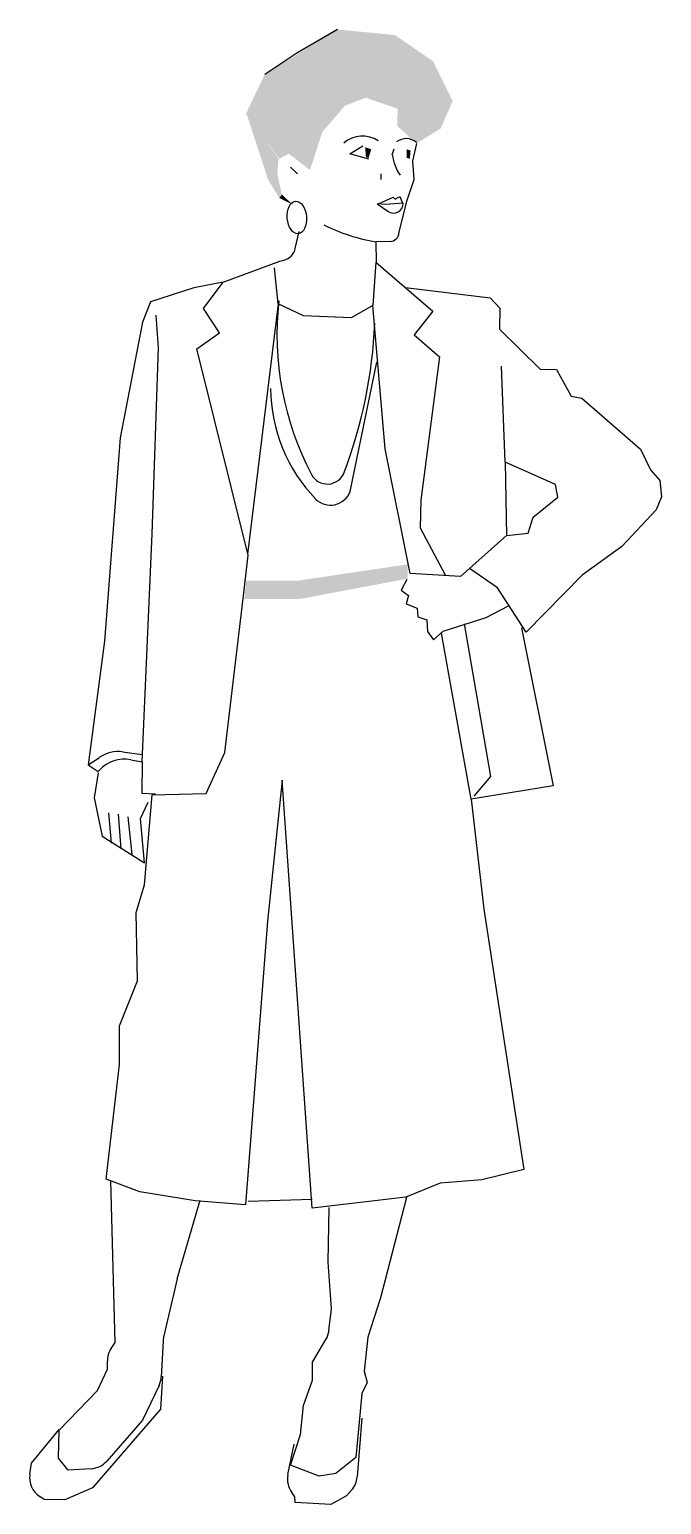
# Model space of a CAD drawing. Extents: x 10.11 to 10.84, y 6.52 to 8.22.
import ezdxf

# ---------------------------------------------------------------- set-up
doc = ezdxf.new("R2010")
doc.units = 0
doc.header["$LTSCALE"] = 25
doc.layers.get('0').update_dxf_attribs({"linetype": 'CONTINUOUS'})

# ---------------------------------------------------------------- blocks, each defined once
blk = doc.blocks.new('ELLIPSE')
blk.add_circle((0.5, 0.5), 0.5)

msp = doc.modelspace()

# ---------------------------------------------------------------- linework, layer by layer
for p, q in [((10.4626, 8.2218), (10.4154, 8.1946)), ((10.4154, 8.1946), (10.3785, 8.1698)), ((10.477, 8.0783), (10.492, 8.0872)), ((10.4988, 8.072), (10.477, 8.0783)), ((10.5278, 8.0834), (10.5254, 8.0765)), ((10.5537, 8.0901), (10.5491, 8.0701)), ((10.4083, 8.0629), (10.4163, 8.0549)), ((10.5491, 8.0701), (10.5507, 8.0481)), ((10.5125, 8.0549), (10.5125, 8.0484)), ((10.5507, 8.0481), (10.5424, 8.0232)), ((10.51, 8.0203), (10.527, 8.028)), ((10.527, 8.028), (10.5293, 8.0256)), ((10.5293, 8.0256), (10.5347, 8.0287)), ((10.5347, 8.0287), (10.5378, 8.021)), ((10.5083, 8.0202), (10.5209, 8.012)), ((10.518, 8.0198), (10.5083, 8.0202)), ((10.5384, 8.021), (10.518, 8.0198)), ((10.5424, 8.0232), (10.5336, 7.9882)), ((10.4138, 7.9687), (10.4184, 7.9886)), ((10.5234, 7.9769), (10.5069, 7.9765)), ((10.5069, 7.9765), (10.5071, 7.9525)), ((10.5336, 7.9882), (10.5336, 7.9869)), ((10.3305, 7.9298), (10.396, 7.954)), ((10.3939, 7.905), (10.3896, 7.9466)), ((10.396, 7.954), (10.4006, 7.9552)), ((10.5069, 7.9529), (10.5035, 7.9028)), ((10.5069, 7.9529), (10.5726, 7.8965)), ((10.2966, 7.9232), (10.2465, 7.9073)), ((10.3305, 7.9298), (10.2966, 7.9232)), ((10.3077, 7.8996), (10.3305, 7.9298)), ((10.541, 7.9236), (10.639, 7.9118)), ((10.2465, 7.9073), (10.2373, 7.8837)), ((10.639, 7.9118), (10.6501, 7.8999)), ((10.2556, 7.8541), (10.2532, 7.8918)), ((10.3262, 7.8714), (10.3077, 7.8996)), ((10.3939, 7.905), (10.3586, 7.6156)), ((10.4234, 7.8912), (10.3939, 7.905)), ((10.4785, 7.8886), (10.4234, 7.8912)), ((10.5035, 7.9028), (10.4785, 7.8886)), ((10.5178, 7.7375), (10.5035, 7.9028)), ((10.5726, 7.8965), (10.551, 7.8692)), ((10.6501, 7.8999), (10.6499, 7.8756)), ((10.2373, 7.8837), (10.2114, 7.75)), ((10.6499, 7.8756), (10.6968, 7.8295)), ((10.3002, 7.853), (10.3262, 7.8714)), ((10.551, 7.8692), (10.5803, 7.8438)), ((10.2485, 7.6393), (10.2556, 7.8541)), ((10.3593, 7.6145), (10.3002, 7.853)), ((10.4772, 7.6882), (10.5081, 7.8376)), ((10.5803, 7.8438), (10.5589, 7.6782)), ((10.6561, 7.7218), (10.652, 7.8328)), ((10.6968, 7.8295), (10.7155, 7.8291)), ((10.7155, 7.8291), (10.7326, 7.7982)), ((10.7326, 7.7982), (10.745, 7.796)), ((10.745, 7.796), (10.8128, 7.7369)), ((10.2114, 7.75), (10.1935, 7.5154)), ((10.5465, 7.5933), (10.5178, 7.7375)), ((10.8128, 7.7369), (10.8241, 7.7131)), ((10.6561, 7.7218), (10.658, 7.637)), ((10.7145, 7.6961), (10.6561, 7.7218)), ((10.8241, 7.7131), (10.8348, 7.701)), ((10.7173, 7.6817), (10.7145, 7.6961)), ((10.8348, 7.701), (10.8369, 7.6821)), ((10.5589, 7.6782), (10.5581, 7.646)), ((10.6888, 7.6584), (10.7173, 7.6817)), ((10.8309, 7.6671), (10.7912, 7.6244)), ((10.8369, 7.6821), (10.8309, 7.6671)), ((10.6828, 7.64), (10.6888, 7.6584)), ((10.2367, 7.3758), (10.2485, 7.6393)), ((10.5581, 7.646), (10.5872, 7.5909)), ((10.6045, 7.5898), (10.658, 7.6372)), ((10.658, 7.6372), (10.6828, 7.64)), ((10.7912, 7.6244), (10.7452, 7.5913)), ((10.3545, 7.5711), (10.3593, 7.6145)), ((10.6473, 7.5769), (10.6151, 7.5992)), ((10.5428, 7.5866), (10.5361, 7.5742)), ((10.6045, 7.5898), (10.5465, 7.5933)), ((10.7452, 7.5913), (10.6804, 7.5257)), ((10.3325, 7.3868), (10.3545, 7.5711)), ((10.5361, 7.5742), (10.5447, 7.5681)), ((10.5447, 7.5681), (10.5419, 7.5584)), ((10.6804, 7.5257), (10.6473, 7.5769)), ((10.5419, 7.5584), (10.5546, 7.5533)), ((10.5546, 7.5533), (10.5554, 7.5435)), ((10.6345, 7.5424), (10.6601, 7.556)), ((10.5554, 7.5435), (10.5659, 7.54)), ((10.5659, 7.54), (10.5666, 7.5262)), ((10.5846, 7.5266), (10.6345, 7.5424)), ((10.6088, 7.5352), (10.6392, 7.3588)), ((10.6753, 7.5308), (10.7118, 7.348)), ((10.1935, 7.5154), (10.1744, 7.3722)), ((10.5666, 7.5262), (10.5736, 7.5167)), ((10.5736, 7.5167), (10.5846, 7.5266)), ((10.6169, 7.3326), (10.5829, 7.5244)), ((10.1744, 7.3722), (10.1876, 7.381)), ((10.2143, 7.3873), (10.2367, 7.3844)), ((10.2236, 7.3783), (10.2367, 7.3758)), ((10.3108, 7.3391), (10.3325, 7.3868)), ((10.1744, 7.3722), (10.1859, 7.3646)), ((10.1859, 7.3631), (10.1814, 7.3341)), ((10.1859, 7.3646), (10.1875, 7.3663)), ((10.2367, 7.3758), (10.2364, 7.3398)), ((10.3988, 7.3548), (10.3818, 7.1919)), ((10.4333, 6.8602), (10.3988, 7.3548)), ((10.7118, 7.348), (10.6169, 7.3326)), ((10.6392, 7.3588), (10.62, 7.3363)), ((10.1814, 7.3341), (10.1906, 7.2899)), ((10.235, 7.3103), (10.2439, 7.3293)), ((10.2364, 7.3398), (10.2521, 7.3388)), ((10.2395, 7.2336), (10.2485, 7.3378)), ((10.2485, 7.3378), (10.3108, 7.3391)), ((10.6169, 7.3326), (10.6316, 7.2055)), ((10.2014, 7.2818), (10.1982, 7.3171)), ((10.2126, 7.2753), (10.2094, 7.3154)), ((10.2254, 7.2689), (10.2206, 7.3122)), ((10.2394, 7.2592), (10.235, 7.3103)), ((10.1906, 7.2899), (10.2394, 7.2592)), ((10.2301, 7.2018), (10.2395, 7.2336)), ((10.2314, 7.123), (10.2301, 7.2018)), ((10.3818, 7.1919), (10.3564, 6.864)), ((10.6316, 7.2055), (10.678, 6.905)), ((10.2108, 7.0709), (10.2314, 7.123)), ((10.2107, 7.0262), (10.2108, 7.0709)), ((10.1952, 6.8937), (10.2107, 7.0262)), ((10.678, 6.905), (10.6293, 6.8929)), ((10.2341, 6.8792), (10.1952, 6.8937)), ((10.2055, 6.7051), (10.2005, 6.8917)), ((10.5811, 6.8892), (10.5415, 6.873)), ((10.6293, 6.8929), (10.5811, 6.8892)), ((10.298, 6.8689), (10.2341, 6.8792)), ((10.2773, 6.7786), (10.304, 6.8696)), ((10.3564, 6.864), (10.298, 6.8689)), ((10.4334, 6.8704), (10.3592, 6.868)), ((10.5415, 6.873), (10.4333, 6.8602)), ((10.5423, 6.8725), (10.5123, 6.7569)), ((10.4516, 6.798), (10.4531, 6.8609)), ((10.4555, 6.7441), (10.4516, 6.798)), ((10.2773, 6.7786), (10.2617, 6.7112)), ((10.5123, 6.7569), (10.4977, 6.7112)), ((10.4527, 6.719), (10.4555, 6.7441)), ((10.2009, 6.6982), (10.2055, 6.7051)), ((10.261, 6.7066), (10.2589, 6.6654)), ((10.4336, 6.6824), (10.4492, 6.7085)), ((10.4977, 6.7112), (10.4935, 6.672)), ((10.1968, 6.6744), (10.1967, 6.6836)), ((10.4338, 6.6616), (10.4336, 6.6824)), ((10.1853, 6.6498), (10.1968, 6.6744)), ((10.2603, 6.6664), (10.2582, 6.628)), ((10.4935, 6.672), (10.4967, 6.6589)), ((10.141, 6.6038), (10.1853, 6.6498)), ((10.2564, 6.6554), (10.2372, 6.6153)), ((10.4232, 6.6325), (10.4338, 6.6616)), ((10.4907, 6.6463), (10.4882, 6.6212)), ((10.4967, 6.6589), (10.4907, 6.6463)), ((10.2582, 6.628), (10.1795, 6.5374)), ((10.4197, 6.5989), (10.4232, 6.6325)), ((10.2372, 6.6153), (10.196, 6.5682)), ((10.4882, 6.6212), (10.4838, 6.5723)), ((10.4905, 6.6178), (10.4853, 6.55)), ((10.109, 6.5656), (10.141, 6.6048)), ((10.1402, 6.5716), (10.141, 6.6038)), ((10.4083, 6.5635), (10.4197, 6.5989)), ((10.4053, 6.5525), (10.4125, 6.5875)), ((10.107, 6.5532), (10.109, 6.5656)), ((10.1515, 6.5577), (10.1402, 6.5716)), ((10.4412, 6.5508), (10.4083, 6.5635)), ((10.4838, 6.5723), (10.4608, 6.5538)), ((10.178, 6.5593), (10.1515, 6.5577)), ((10.4608, 6.5538), (10.4412, 6.5508)), ((10.1238, 6.5239), (10.1186, 6.5273)), ((10.1795, 6.5374), (10.1474, 6.5233)), ((10.4134, 6.527), (10.4098, 6.5318)), ((10.4135, 6.5203), (10.4134, 6.527)), ((10.473, 6.5281), (10.4547, 6.518)), ((10.4788, 6.5346), (10.473, 6.5281)), ((10.1474, 6.5233), (10.1238, 6.5239)), ((10.4547, 6.518), (10.4135, 6.5203))]:
    msp.add_line(p, q)
for centre, radius, start, end in [((10.4913, 8.0666), 0.0321, 55.2749, 131.9562), ((10.5419, 8.0778), 0.0179, 47.881, 128.3007), ((10.5773, 8.0827), 0.0515, 186.9536, 214.3539), ((10.5273, 8.0208), 0.0111, 234.46, 1.1935), ((10.5414, 8.1854), 0.2117, 243.4865, 260.615), ((10.5232, 7.9873), 0.0104, 271.2983, 357.4495), ((10.3961, 7.9728), 0.0182, 284.3321, 347.0054), ((10.7373, 7.869), 0.3447, 173.44, 207.8807), ((9.9512, 7.9066), 0.555, 339.2719, 357.5051), ((10.5706, 7.8081), 0.1853, 180.3649, 223.9678), ((10.4509, 7.7175), 0.0208, 207.8807, 339.2719), ((10.4544, 7.6965), 0.0242, 224.8365, 340.0276), ((10.2163, 7.34), 0.039, 79.2143, 137.5591), ((10.2093, 7.3487), 0.039, 82.5686, 123.8486), ((10.4269, 6.7218), 0.026, 329.1856, 353.7203), ((10.2227, 6.684), 0.026, 146.801, 180.7105), ((10.287, 6.7053), 0.026, 166.9144, 177.1123), ((10.233, 6.6667), 0.026, 334.3996, 357.1123), ((10.1764, 6.5853), 0.026, 273.5382, 318.833), ((10.1327, 6.5491), 0.026, 171.0995, 237.1552), ((10.4308, 6.5472), 0.026, 168.3606, 216.2817), ((10.4594, 6.5519), 0.026, 318.2819, 355.6724)]:
    msp.add_arc(centre, radius, start, end)
for points in [[(10.4711, 8.1337), (10.4626, 8.2218), (10.445, 8.1033), (10.3785, 8.1698)], [(10.4953, 8.143), (10.529, 8.2153), (10.4711, 8.1337), (10.4626, 8.2218)], [(10.5321, 8.1302), (10.5729, 8.1851), (10.4953, 8.143), (10.529, 8.2153)], [(10.5315, 8.1106), (10.5956, 8.1391), (10.5321, 8.1302), (10.5729, 8.1851)], [(10.4063, 8.0782), (10.3785, 8.1698), (10.3955, 8.0725), (10.3567, 8.1242)], [(10.445, 8.1033), (10.3785, 8.1698), (10.4308, 8.0594), (10.4063, 8.0782)], [(10.5537, 8.0901), (10.5818, 8.1074), (10.5315, 8.1106), (10.5956, 8.1391)], [(10.3576, 8.1242), (10.3945, 8.0726), (10.3822, 8.0487), (10.393, 8.0549)], [(10.4946, 8.0857), (10.4954, 8.0742), (10.5016, 8.0834), (10.4985, 8.0734)], [(10.547, 8.0819), (10.5424, 8.0834), (10.5462, 8.0726), (10.5424, 8.0734)], [(10.3822, 8.0487), (10.393, 8.0549), (10.3953, 8.0272), (10.3984, 8.031)], [(10.3953, 8.0272), (10.3984, 8.031), (10.4107, 8.0195)], [(10.4184, 7.5638), (10.416, 7.585), (10.5435, 7.5874), (10.5435, 7.6039)], [(10.3547, 7.5638), (10.357, 7.585), (10.4184, 7.5638), (10.416, 7.585)]]:
    msp.add_solid(points)

# ---------------------------------------------------------------- block references
at = {"xscale": 0.022330386, "yscale": 0.037730654, "zscale": 0.022330386, "rotation": 4.899092}
msp.add_blockref('ELLIPSE', (10.4061, 7.9848), dxfattribs=at)

doc.saveas('drawing.dxf')
